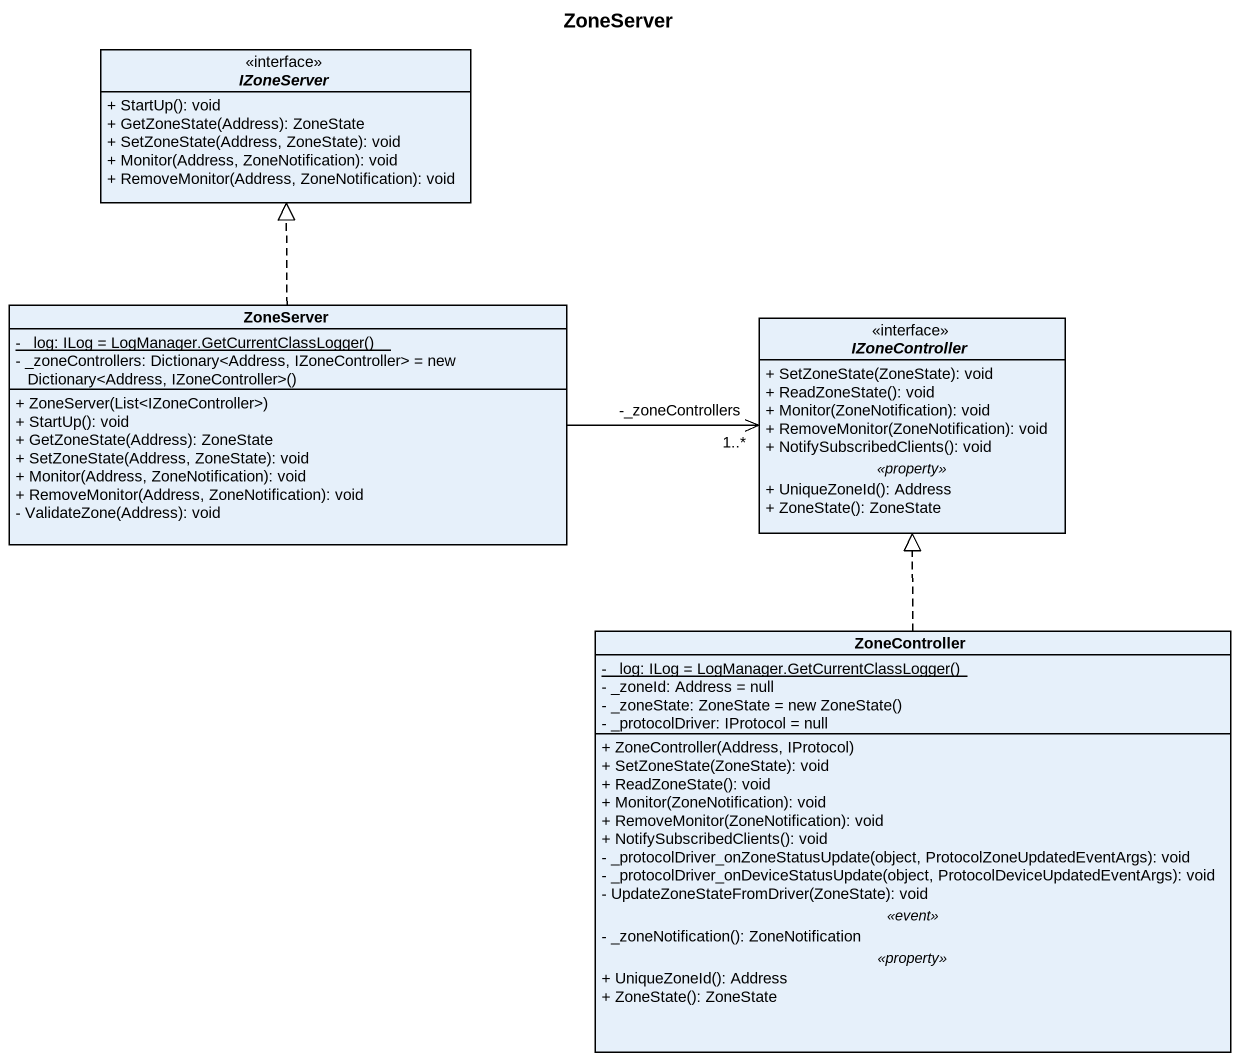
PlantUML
@startuml
title ZoneServer
hide circle
hide empty members
skinparam classAttributeIconSize 0
interface IZoneServer <<interface>> {
  + StartUp(): void
  + GetZoneState(Address): ZoneState
  + SetZoneState(Address, ZoneState): void
  + Monitor(Address, ZoneNotification): void
  + RemoveMonitor(Address, ZoneNotification): void
}
class ZoneServer {
  {static} {field} - _log: ILog = LogManager.GetCurrentClassLogger()
  {field} - _zoneControllers: Dictionary<Address, IZoneController> = new Dictionary<Address, IZoneController>()
  + ZoneServer(List<IZoneController>)
  + StartUp(): void
  + GetZoneState(Address): ZoneState
  + SetZoneState(Address, ZoneState): void
  + Monitor(Address, ZoneNotification): void
  + RemoveMonitor(Address, ZoneNotification): void
  - ValidateZone(Address): void
}
interface IZoneController <<interface>> {
  + SetZoneState(ZoneState): void
  + ReadZoneState(): void
  + Monitor(ZoneNotification): void
  + RemoveMonitor(ZoneNotification): void
  + NotifySubscribedClients(): void
  .. <<property>> ..
  + UniqueZoneId(): Address
  + ZoneState(): ZoneState
}
class ZoneController {
  {static} {field} - _log: ILog = LogManager.GetCurrentClassLogger()
  - _zoneId: Address = null
  {field} - _zoneState: ZoneState = new ZoneState()
  - _protocolDriver: IProtocol = null
  --
  + ZoneController(Address, IProtocol)
  + SetZoneState(ZoneState): void
  + ReadZoneState(): void
  + Monitor(ZoneNotification): void
  + RemoveMonitor(ZoneNotification): void
  + NotifySubscribedClients(): void
  - _protocolDriver_onZoneStatusUpdate(object, ProtocolZoneUpdatedEventArgs): void
  - _protocolDriver_onDeviceStatusUpdate(object, ProtocolDeviceUpdatedEventArgs): void
  - UpdateZoneStateFromDriver(ZoneState): void
  .. <<event>> ..
  - _zoneNotification(): ZoneNotification
  .. <<property>> ..
  + UniqueZoneId(): Address
  + ZoneState(): ZoneState
}
ZoneServer .up.|> IZoneServer
ZoneServer -right-> "-_zoneControllers\n1..*" IZoneController
ZoneController .up.|> IZoneController
@enduml
